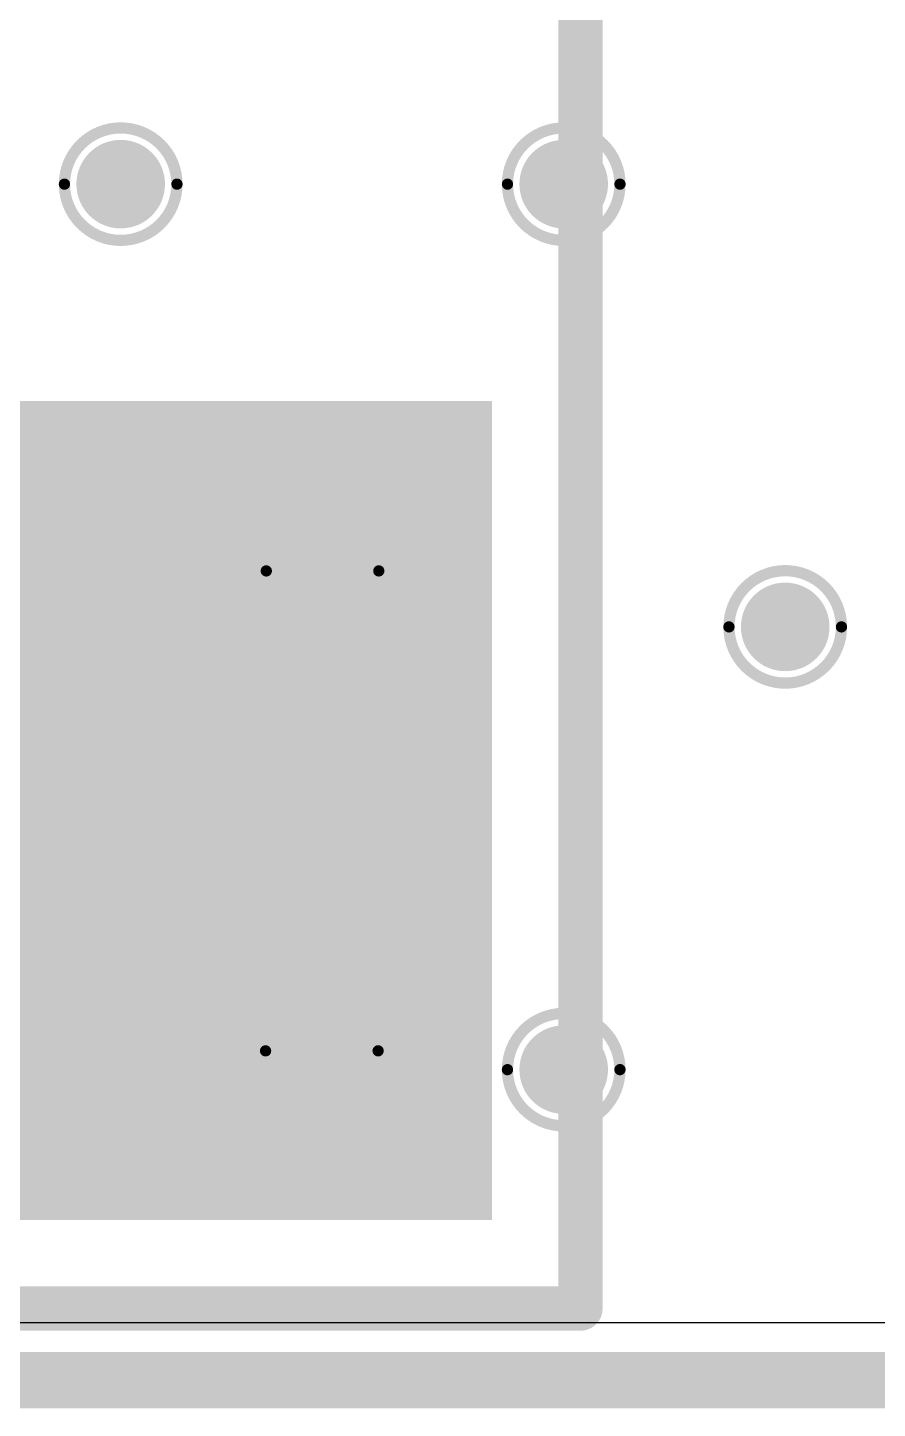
# Model space of a CAD drawing. Header units: inches. Extents: x -10 to 344, y -7 to 75.
# Drawn here: x 15.82 to 19.65, y -0.13 to 6.11 of the extents above; entities that cross this region are included whole.
import ezdxf

# ---------------------------------------------------------------- set-up
doc = ezdxf.new("R2010")
doc.units = ezdxf.units.IN
for name, color, linetype in [('Board Outline', 216, 'Continuous'), ('Bottom Layer', 5, 'Continuous'), ('Drill Drawing', 1, 'Continuous'), ('Mid Layer 1', 16, 'Continuous'), ('Mid Layer 2', 76, 'Continuous'), ('Top Layer', 1, 'Continuous'), ('Top Overlay', 2, 'Continuous'), ('Top Paste', 8, 'Continuous'), ('Top Solder', 216, 'Continuous'), ('Via Holes', 16, 'Continuous')]:
    doc.layers.add(name, color=color, linetype=linetype)

# ---------------------------------------------------------------- blocks, each defined once
blk = doc.blocks.new('DSGP_1575_18_4_A_02_117')
at = {"layer": 'Top Layer'}
blk.add_hatch(color=1, dxfattribs=at).paths.add_polyline_path([(-0.05, -5), (-0.05, -8.5), (-3.55, -8.5), (-3.55, -5)])
at = {"layer": 'Top Paste'}
blk.add_hatch(color=8, dxfattribs=at).paths.add_polyline_path([(-0.65, -5.6), (-0.65, -7.9), (-2.95, -7.9), (-2.95, -5.6)])
at = {"layer": 'Top Solder'}
blk.add_hatch(color=216, dxfattribs=at).paths.add_polyline_path([(0.05, -4.9), (0.05, -8.6), (-3.65, -8.6), (-3.65, -4.9)])
at = {"layer": 'Top Overlay'}
for points in [[(0.4499, -8.9998, 0.2, 0.2, 0), (0.4499, 9.0001, 0.2, 0.2, 0)], [(-17.5501, -8.9998, 0.2, 0.2, 0), (0.4499, -8.9998, 0.2, 0.2, 0)]]:
    blk.add_lwpolyline(points, format="xyseb", dxfattribs=at)
blk.add_lwpolyline([(0.3999, -8.9998, 0.1, 0.1, 1), (0.4999, -8.9998, 0.1, 0.1, 1)], format="xyseb", close=True, dxfattribs=at)
blk.add_lwpolyline([(0.3999, -8.9998, 0.1, 0.1, 1), (0.4999, -8.9998, 0.1, 0.1, 1)], format="xyseb", close=True, dxfattribs=at)

msp = doc.modelspace()

# ---------------------------------------------------------------- hatches: boundary and pattern name
at = {"layer": 'Bottom Layer'}
h = msp.add_hatch(color=5, dxfattribs=at)
edge = h.paths.add_edge_path()
edge.add_arc((16.2381, 5.4051), 0.2, 0, 360)
h = msp.add_hatch(color=5, dxfattribs=at)
edge = h.paths.add_edge_path()
edge.add_arc((18.2381, 5.4051), 0.2, 0, 360)
h = msp.add_hatch(color=5, dxfattribs=at)
edge = h.paths.add_edge_path()
edge.add_arc((17.1494, 3.658), 0.2, 0, 360)
h = msp.add_hatch(color=5, dxfattribs=at)
edge = h.paths.add_edge_path()
edge.add_arc((19.2381, 3.4051), 0.2, 0, 360)
h = msp.add_hatch(color=5, dxfattribs=at)
edge = h.paths.add_edge_path()
edge.add_arc((17.1462, 1.49), 0.2, 0, 360)
h = msp.add_hatch(color=5, dxfattribs=at)
edge = h.paths.add_edge_path()
edge.add_arc((18.2381, 1.4051), 0.2, 0, 360)
at = {"layer": 'Mid Layer 1'}
h = msp.add_hatch(color=16, dxfattribs=at)
edge = h.paths.add_edge_path()
edge.add_arc((16.2381, 5.4051), 0.2, 0, 360)
h = msp.add_hatch(color=16, dxfattribs=at)
edge = h.paths.add_edge_path()
edge.add_arc((18.2381, 5.4051), 0.2, 0, 360)
h = msp.add_hatch(color=16, dxfattribs=at)
edge = h.paths.add_edge_path()
edge.add_arc((17.1494, 3.658), 0.2, 0, 360)
h = msp.add_hatch(color=16, dxfattribs=at)
edge = h.paths.add_edge_path()
edge.add_arc((19.2381, 3.4051), 0.2, 0, 360)
h = msp.add_hatch(color=16, dxfattribs=at)
edge = h.paths.add_edge_path()
edge.add_arc((17.1462, 1.49), 0.2, 0, 360)
h = msp.add_hatch(color=16, dxfattribs=at)
edge = h.paths.add_edge_path()
edge.add_arc((18.2381, 1.4051), 0.2, 0, 360)
at = {"layer": 'Mid Layer 2'}
h = msp.add_hatch(color=76, dxfattribs=at)
edge = h.paths.add_edge_path()
edge.add_arc((16.2381, 5.4051), 0.2, 0, 360)
h = msp.add_hatch(color=76, dxfattribs=at)
edge = h.paths.add_edge_path()
edge.add_arc((18.2381, 5.4051), 0.2, 0, 360)
h = msp.add_hatch(color=76, dxfattribs=at)
edge = h.paths.add_edge_path()
edge.add_arc((17.1494, 3.658), 0.2, 0, 360)
h = msp.add_hatch(color=76, dxfattribs=at)
edge = h.paths.add_edge_path()
edge.add_arc((19.2381, 3.4051), 0.2, 0, 360)
h = msp.add_hatch(color=76, dxfattribs=at)
edge = h.paths.add_edge_path()
edge.add_arc((17.1462, 1.49), 0.2, 0, 360)
h = msp.add_hatch(color=76, dxfattribs=at)
edge = h.paths.add_edge_path()
edge.add_arc((18.2381, 1.4051), 0.2, 0, 360)
at = {"layer": 'Top Layer'}
h = msp.add_hatch(color=1, dxfattribs=at)
edge = h.paths.add_edge_path()
edge.add_arc((16.2381, 5.4051), 0.2, 0, 360)
h = msp.add_hatch(color=1, dxfattribs=at)
edge = h.paths.add_edge_path()
edge.add_arc((18.2381, 5.4051), 0.2, 0, 360)
h = msp.add_hatch(color=1, dxfattribs=at)
edge = h.paths.add_edge_path()
edge.add_arc((17.1494, 3.658), 0.2, 0, 360)
h = msp.add_hatch(color=1, dxfattribs=at)
edge = h.paths.add_edge_path()
edge.add_arc((19.2381, 3.4051), 0.2, 0, 360)
h = msp.add_hatch(color=1, dxfattribs=at)
edge = h.paths.add_edge_path()
edge.add_arc((17.1462, 1.49), 0.2, 0, 360)
h = msp.add_hatch(color=1, dxfattribs=at)
edge = h.paths.add_edge_path()
edge.add_arc((18.2381, 1.4051), 0.2, 0, 360)
at = {"layer": 'Via Holes'}
h = msp.add_hatch(color=7, dxfattribs=at)
edge = h.paths.add_edge_path()
edge.add_arc((16.2381, 5.4051), 0.1, 0, 360)
h = msp.add_hatch(color=7, dxfattribs=at)
edge = h.paths.add_edge_path()
edge.add_arc((18.2381, 5.4051), 0.1, 0, 360)
h = msp.add_hatch(color=7, dxfattribs=at)
edge = h.paths.add_edge_path()
edge.add_arc((17.1494, 3.658), 0.1, 0, 360)
h = msp.add_hatch(color=7, dxfattribs=at)
edge = h.paths.add_edge_path()
edge.add_arc((19.2381, 3.4051), 0.1, 0, 360)
h = msp.add_hatch(color=7, dxfattribs=at)
edge = h.paths.add_edge_path()
edge.add_arc((17.1462, 1.49), 0.1, 0, 360)
h = msp.add_hatch(color=7, dxfattribs=at)
edge = h.paths.add_edge_path()
edge.add_arc((18.2381, 1.4051), 0.1, 0, 360)

# ---------------------------------------------------------------- linework, layer by layer
at = {"layer": 'Board Outline'}
msp.add_lwpolyline([(0, 0.0019, 0.254, 0.254, 0), (39.6569, 0.0019, 0.254, 0.254, 0)], format="xyseb", dxfattribs=at)
at = {"layer": 'Bottom Layer'}
msp.add_line((31.2839, 0.2608), (0.259, 0.2608), dxfattribs=at)
at = {"layer": 'Drill Drawing'}
for points in [[(16.4921, 5.4051, 0.0508, 0.0508, 1), (15.9841, 5.4051, 0.0508, 0.0508, 1)], [(18.4921, 5.4051, 0.0508, 0.0508, 1), (17.9841, 5.4051, 0.0508, 0.0508, 1)], [(15.9714, 5.4051, 0.0254, 0.0254, 1), (15.9968, 5.4051, 0.0254, 0.0254, 1)], [(16.4794, 5.4051, 0.0254, 0.0254, 1), (16.5048, 5.4051, 0.0254, 0.0254, 1)], [(17.9714, 5.4051, 0.0254, 0.0254, 1), (17.9968, 5.4051, 0.0254, 0.0254, 1)], [(18.4794, 5.4051, 0.0254, 0.0254, 1), (18.5048, 5.4051, 0.0254, 0.0254, 1)], [(17.4034, 3.658, 0.0508, 0.0508, 1), (16.8954, 3.658, 0.0508, 0.0508, 1)], [(16.8827, 3.658, 0.0254, 0.0254, 1), (16.9081, 3.658, 0.0254, 0.0254, 1)], [(17.3907, 3.658, 0.0254, 0.0254, 1), (17.4161, 3.658, 0.0254, 0.0254, 1)], [(19.4921, 3.4051, 0.0508, 0.0508, 1), (18.9841, 3.4051, 0.0508, 0.0508, 1)], [(18.9714, 3.4051, 0.0254, 0.0254, 1), (18.9968, 3.4051, 0.0254, 0.0254, 1)], [(19.4794, 3.4051, 0.0254, 0.0254, 1), (19.5048, 3.4051, 0.0254, 0.0254, 1)], [(17.4002, 1.49, 0.0508, 0.0508, 1), (16.8922, 1.49, 0.0508, 0.0508, 1)], [(18.4921, 1.4051, 0.0508, 0.0508, 1), (17.9841, 1.4051, 0.0508, 0.0508, 1)], [(16.8795, 1.49, 0.0254, 0.0254, 1), (16.9049, 1.49, 0.0254, 0.0254, 1)], [(17.3875, 1.49, 0.0254, 0.0254, 1), (17.4129, 1.49, 0.0254, 0.0254, 1)], [(17.9714, 1.4051, 0.0254, 0.0254, 1), (17.9968, 1.4051, 0.0254, 0.0254, 1)], [(18.4794, 1.4051, 0.0254, 0.0254, 1), (18.5048, 1.4051, 0.0254, 0.0254, 1)]]:
    msp.add_lwpolyline(points, format="xyseb", close=True, dxfattribs=at)
at = {"layer": 'Mid Layer 1'}
msp.add_line((33.6664, 0.2608), (0.259, 0.2608), dxfattribs=at)
at = {"layer": 'Mid Layer 2'}
msp.add_line((24.2444, 0.2608), (0.259, 0.2608), dxfattribs=at)
at = {"layer": 'Top Layer'}
msp.add_line((21.1635, 0.2608), (0.259, 0.2608), dxfattribs=at)

# ---------------------------------------------------------------- block references
msp.add_blockref('DSGP_1575_18_4_A_02_117', (17.8637, 9.3256))

doc.saveas('drawing.dxf')
